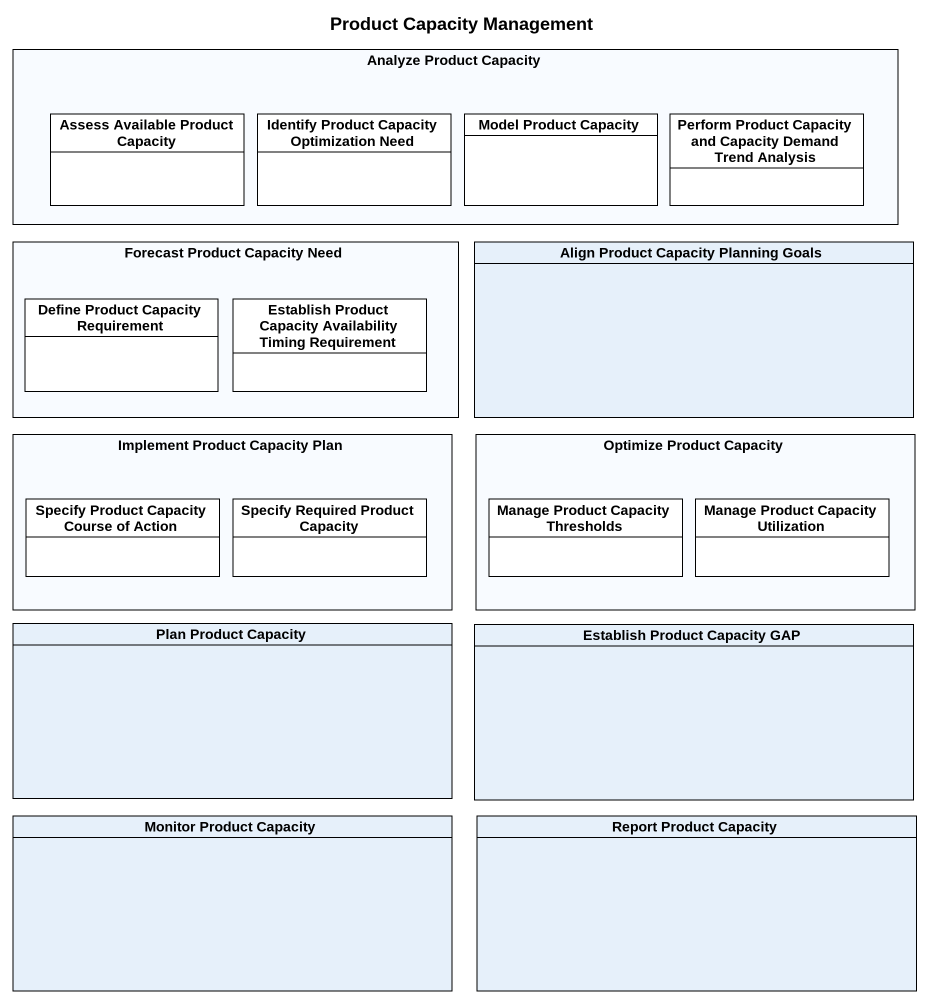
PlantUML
@startuml
title Product Capacity Management
hide circle
hide empty members
rectangle "Analyze Product Capacity" as Analyze_Product_Capacity {
  class "Assess Available Product Capacity" as Assess_Available_Product #FFFFFF
  class "Identify Product Capacity Optimization Need" as Identify_Product_Capacity #FFFFFF
  class "Model Product Capacity" as Model_Product_Capacity #FFFFFF
  class "Perform Product Capacity and Capacity Demand Trend Analysis" as Perform_Product_Capacity #FFFFFF
}
rectangle "Forecast Product Capacity Need" as Forecast_Product_Capacity {
  class "Define Product Capacity Requirement" as Define_Product_Capacity #FFFFFF
  class "Establish Product Capacity Availability Timing Requirement" as Establish_Product_Capacity #FFFFFF
}
class "Align Product Capacity Planning Goals" as Align_Product_Capacity
rectangle "Implement Product Capacity Plan" as Implement_Product_Capacity {
  class "Specify Product Capacity Course of Action" as Specify_Product_Capacity #FFFFFF
  class "Specify Required Product Capacity" as Specify_Required_Product #FFFFFF
}
rectangle "Optimize Product Capacity" as Optimize_Product_Capacity {
  class "Manage Product Capacity Thresholds" as Manage_Product_Capacity #FFFFFF
  class "Manage Product Capacity Utilization" as Manage_Product_Capacity_2 #FFFFFF
}
class "Plan Product Capacity" as Plan_Product_Capacity
class "Establish Product Capacity GAP" as Establish_Product_Capacity_2
class "Monitor Product Capacity" as Monitor_Product_Capacity
class "Report Product Capacity" as Report_Product_Capacity
@enduml
